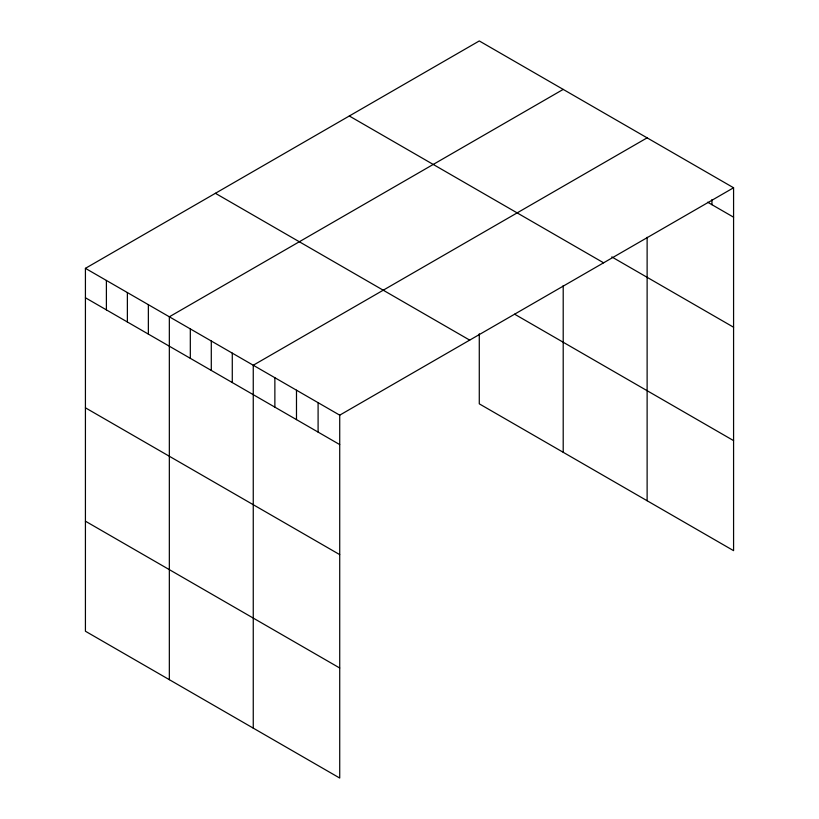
<?xml version="1.0" encoding="UTF-8"?>
<svg xmlns="http://www.w3.org/2000/svg" width="819" height="819" viewBox="0 0 819 819"><rect width="100%" height="100%" fill="white"/><g stroke="black" fill="none" stroke-linecap="round" stroke-linejoin="round"><path stroke-width="1.23" d="M85.422 268.345L339.721 415.161L339.721 778.05L85.422 631.234L85.422 268.345L479.279 40.95L733.578 187.766L733.578 550.655L479.279 403.839L479.279 333.804M563.206 89.404L169.338 316.799L169.338 679.678M647.123 137.848L253.255 365.243L253.255 728.132M339.721 415.161L733.578 187.766M707.647 202.211L733.578 217.189M611.783 256.91L733.578 327.231M349.303 115.991L603.603 262.807M514.619 314.189L733.578 440.612M215.397 193.304L469.696 340.12M85.422 297.768L339.721 444.584M85.422 407.811L339.721 554.627M85.422 521.191L339.721 668.007M711.967 199.59L711.967 204.709M647.123 237.295L647.123 500.737M563.206 285.555L563.206 452.283M318.1 402.682L318.1 432.104M296.488 390.202L296.488 419.625M274.867 377.723L274.867 407.145M232.279 353.132L232.279 382.555M211.292 341.021L211.292 370.434M190.315 328.91L190.315 358.323M148.362 304.678L148.362 334.101M127.375 292.567L127.375 321.99M106.398 280.456L106.398 309.879"/></g></svg>
